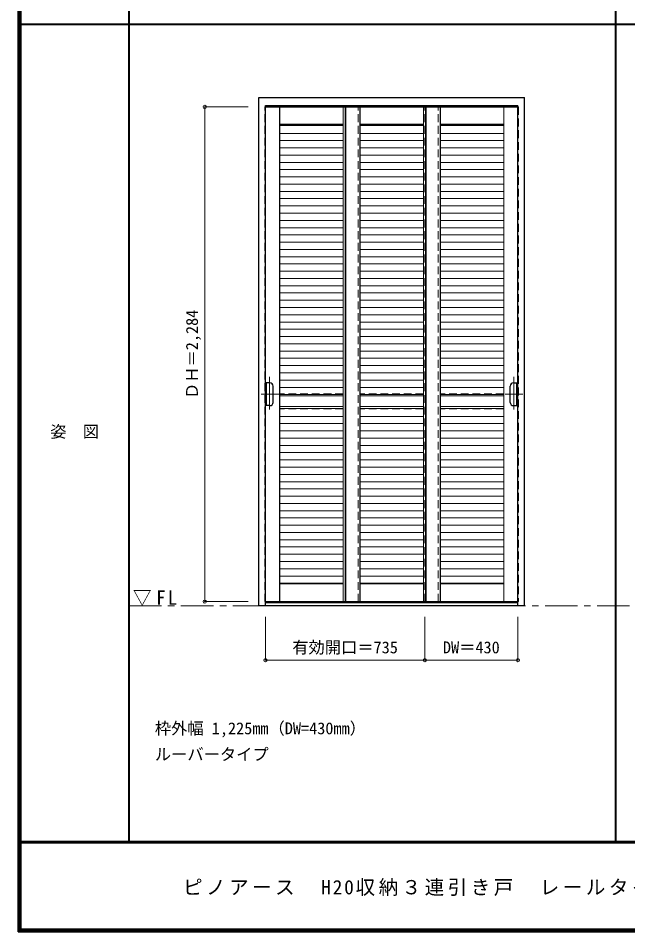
# Model space of a CAD drawing. Units: millimetres, scale not verified. Extents: x -6000 to 5700, y -4307 to 4260.
# Drawn here: x -6000 to -3189, y -4205 to 12 of the extents above; entities that cross this region are included whole.
import ezdxf
from ezdxf.enums import TextEntityAlignment as Align

# ---------------------------------------------------------------- set-up
doc = ezdxf.new("R2010")
doc.units = ezdxf.units.MM
doc.header["$LTSCALE"] = 30
doc.header["$PDMODE"] = 32
doc.header["$PDSIZE"] = 15
doc.linetypes.add('CHAIN1', pattern=[8, 5, -1, 1, -1])
doc.linetypes.add('DASHED1', pattern=[1.8, 1.2, -0.6])
for name, color, linetype, lineweight in [('0-1_通り芯', 4, 'CHAIN1', 9), ('0-2_扉', 4, 'DASHED1', 9), ('0-3_仕上げ', 7, 'Continuous', 18), ('0-4_枠', 3, 'Continuous', 25), ('0-6_引手', 3, 'Continuous', 25), ('0-B_寸法', 7, 'Continuous', 9), ('F-1_枠', 6, 'Continuous', 40), ('F-A_文字', 7, 'Continuous', 18)]:
    doc.layers.add(name, color=color, linetype=linetype, lineweight=lineweight)
doc.layers.add('0-A_文字', color=7, linetype='Continuous')
doc.styles.add('ＭＳ ゴシック', font='')
doc.styles.get('ＭＳ ゴシック').set_extended_font_data('MS Gothic')

msp = doc.modelspace()

# ---------------------------------------------------------------- linework, layer by layer
at = {"layer": '0-1_通り芯'}
for p, q in [((-4841.25, -1643.75), (-4841.25, -1803.75)), ((-3713.75, -1643.75), (-3713.75, -1803.75)), ((-4797.25, -1723.75), (-4879.25, -1723.75)), ((-3672.75, -1723.75), (-3754.75, -1723.75))]:
    msp.add_line(p, q, dxfattribs=at)
at = {"layer": '0-1_通り芯', "color": 7, "lineweight": 18}
msp.add_line((-5490, -2701.25), (2345, -2701.25), dxfattribs=at)
at = {"layer": '0-2_扉', "color": 3, "linetype": 'Continuous', "lineweight": 25}
for p, q in [((-4860, -397.25), (-3695, -397.25)), ((-4492.5, -397.25), (-4492.5, -2681.25)), ((-4122, -397.25), (-4122, -2681.25)), ((-4860, -2681.25), (-3695, -2681.25))]:
    msp.add_line(p, q, dxfattribs=at)
at = {"layer": '0-2_扉'}
for p, q in [((-4433, -2681.25), (-4433, -397.25)), ((-4125, -2681.25), (-4125, -397.25)), ((-4062.5, -2681.25), (-4062.5, -397.25)), ((-3695, -397.25), (-3692, -397.25)), ((-3692, -397.25), (-3692, -2681.25)), ((-4863, -2681.25), (-4860, -2681.25)), ((-3695, -2681.25), (-3692, -2681.25))]:
    msp.add_line(p, q, dxfattribs=at)
msp.add_lwpolyline([(-4863, -2681.25), (-4863, -397.25), (-4860, -397.25)], dxfattribs=at)
at = {"layer": '0-3_仕上げ', "linetype": 'DASHED1'}
for p, q in [((-4860, -397.25), (-4860, -2681.25)), ((-3695, -397.25), (-3695, -2681.25)), ((-4502, -1721.25), (-4794, -1721.25)), ((-4131.5, -1721.25), (-4423.5, -1721.25)), ((-3761, -1721.25), (-4053, -1721.25)), ((-4502, -1791.25), (-4794, -1791.25)), ((-4131.5, -1791.25), (-4423.5, -1791.25)), ((-3761, -1791.25), (-4053, -1791.25))]:
    msp.add_line(p, q, dxfattribs=at)
at = {"layer": '0-3_仕上げ'}
for p, q in [((-4795, -397.25), (-4795, -2681.25)), ((-4794, -2681.25), (-4794, -397.25)), ((-4502, -2681.25), (-4502, -397.25)), ((-4501, -397.25), (-4501, -2681.25)), ((-4489.5, -397.25), (-4489.5, -2681.25)), ((-4424.5, -397.25), (-4424.5, -2681.25)), ((-4423.5, -2681.25), (-4423.5, -397.25)), ((-4131.5, -2681.25), (-4131.5, -397.25)), ((-4130.5, -397.25), (-4130.5, -2681.25)), ((-4119, -397.25), (-4119, -2681.25)), ((-4054, -397.25), (-4054, -2681.25)), ((-4053, -2681.25), (-4053, -397.25)), ((-3761, -2681.25), (-3761, -397.25)), ((-3760, -397.25), (-3760, -2681.25)), ((-4794, -477.25), (-4502, -477.25)), ((-4794, -480.25), (-4502, -480.25)), ((-4502, -483.22), (-4794, -483.22)), ((-4423.5, -477.25), (-4131.5, -477.25)), ((-4423.5, -480.25), (-4131.5, -480.25)), ((-4131.5, -483.22), (-4423.5, -483.22)), ((-4053, -477.25), (-3761, -477.25)), ((-4053, -480.25), (-3761, -480.25)), ((-3761, -483.22), (-4053, -483.22)), ((-4794, -519.29), (-4502, -519.29)), ((-4423.5, -519.29), (-4131.5, -519.29)), ((-4053, -519.29), (-3761, -519.29)), ((-4794, -552.79), (-4502, -552.79)), ((-4794, -586.29), (-4502, -586.29)), ((-4423.5, -552.79), (-4131.5, -552.79)), ((-4423.5, -586.29), (-4131.5, -586.29)), ((-4053, -552.79), (-3761, -552.79)), ((-4053, -586.29), (-3761, -586.29)), ((-4794, -619.79), (-4502, -619.79)), ((-4423.5, -619.79), (-4131.5, -619.79)), ((-4053, -619.79), (-3761, -619.79)), ((-4794, -653.29), (-4502, -653.29)), ((-4423.5, -653.29), (-4131.5, -653.29)), ((-4053, -653.29), (-3761, -653.29)), ((-4794, -686.79), (-4502, -686.79)), ((-4423.5, -686.79), (-4131.5, -686.79)), ((-4053, -686.79), (-3761, -686.79)), ((-4794, -720.29), (-4502, -720.29)), ((-4794, -753.79), (-4502, -753.79)), ((-4423.5, -720.29), (-4131.5, -720.29)), ((-4423.5, -753.79), (-4131.5, -753.79)), ((-4053, -720.29), (-3761, -720.29)), ((-4053, -753.79), (-3761, -753.79)), ((-4794, -787.29), (-4502, -787.29)), ((-4423.5, -787.29), (-4131.5, -787.29)), ((-4053, -787.29), (-3761, -787.29)), ((-4794, -820.79), (-4502, -820.79)), ((-4423.5, -820.79), (-4131.5, -820.79)), ((-4053, -820.79), (-3761, -820.79)), ((-4794, -854.29), (-4502, -854.29)), ((-4423.5, -854.29), (-4131.5, -854.29)), ((-4053, -854.29), (-3761, -854.29)), ((-4794, -887.79), (-4502, -887.79)), ((-4794, -921.29), (-4502, -921.29)), ((-4423.5, -887.79), (-4131.5, -887.79)), ((-4423.5, -921.29), (-4131.5, -921.29)), ((-4053, -887.79), (-3761, -887.79)), ((-4053, -921.29), (-3761, -921.29)), ((-4794, -954.79), (-4502, -954.79)), ((-4423.5, -954.79), (-4131.5, -954.79)), ((-4053, -954.79), (-3761, -954.79)), ((-4794, -988.29), (-4502, -988.29)), ((-4423.5, -988.29), (-4131.5, -988.29)), ((-4053, -988.29), (-3761, -988.29)), ((-4794, -1021.79), (-4502, -1021.79)), ((-4423.5, -1021.79), (-4131.5, -1021.79)), ((-4053, -1021.79), (-3761, -1021.79)), ((-4794, -1055.29), (-4502, -1055.29)), ((-4794, -1088.79), (-4502, -1088.79)), ((-4423.5, -1055.29), (-4131.5, -1055.29)), ((-4423.5, -1088.79), (-4131.5, -1088.79)), ((-4053, -1055.29), (-3761, -1055.29)), ((-4053, -1088.79), (-3761, -1088.79)), ((-4794, -1122.29), (-4502, -1122.29)), ((-4423.5, -1122.29), (-4131.5, -1122.29)), ((-4053, -1122.29), (-3761, -1122.29)), ((-4794, -1155.79), (-4502, -1155.79)), ((-4423.5, -1155.79), (-4131.5, -1155.79)), ((-4053, -1155.79), (-3761, -1155.79)), ((-4794, -1189.29), (-4502, -1189.29)), ((-4794, -1222.79), (-4502, -1222.79)), ((-4423.5, -1189.29), (-4131.5, -1189.29)), ((-4423.5, -1222.79), (-4131.5, -1222.79)), ((-4053, -1189.29), (-3761, -1189.29)), ((-4053, -1222.79), (-3761, -1222.79)), ((-4794, -1256.29), (-4502, -1256.29)), ((-4423.5, -1256.29), (-4131.5, -1256.29)), ((-4053, -1256.29), (-3761, -1256.29)), ((-4794, -1289.79), (-4502, -1289.79)), ((-4423.5, -1289.79), (-4131.5, -1289.79)), ((-4053, -1289.79), (-3761, -1289.79)), ((-4794, -1323.29), (-4502, -1323.29)), ((-4423.5, -1323.29), (-4131.5, -1323.29)), ((-4053, -1323.29), (-3761, -1323.29)), ((-4794, -1356.79), (-4502, -1356.79)), ((-4794, -1390.29), (-4502, -1390.29)), ((-4423.5, -1356.79), (-4131.5, -1356.79)), ((-4423.5, -1390.29), (-4131.5, -1390.29)), ((-4053, -1356.79), (-3761, -1356.79)), ((-4053, -1390.29), (-3761, -1390.29)), ((-4794, -1423.79), (-4502, -1423.79)), ((-4423.5, -1423.79), (-4131.5, -1423.79)), ((-4053, -1423.79), (-3761, -1423.79)), ((-4794, -1457.29), (-4502, -1457.29)), ((-4423.5, -1457.29), (-4131.5, -1457.29)), ((-4053, -1457.29), (-3761, -1457.29)), ((-4794, -1490.79), (-4502, -1490.79)), ((-4423.5, -1490.79), (-4131.5, -1490.79)), ((-4053, -1490.79), (-3761, -1490.79)), ((-4794, -1524.29), (-4502, -1524.29)), ((-4794, -1557.79), (-4502, -1557.79)), ((-4423.5, -1524.29), (-4131.5, -1524.29)), ((-4423.5, -1557.79), (-4131.5, -1557.79)), ((-4053, -1524.29), (-3761, -1524.29)), ((-4053, -1557.79), (-3761, -1557.79)), ((-4794, -1591.29), (-4502, -1591.29)), ((-4423.5, -1591.29), (-4131.5, -1591.29)), ((-4053, -1591.29), (-3761, -1591.29)), ((-4794, -1624.79), (-4502, -1624.79)), ((-4423.5, -1624.79), (-4131.5, -1624.79)), ((-4053, -1624.79), (-3761, -1624.79)), ((-4794, -1658.29), (-4502, -1658.29)), ((-4423.5, -1658.29), (-4131.5, -1658.29)), ((-4053, -1658.29), (-3761, -1658.29)), ((-4794, -1691.79), (-4502, -1691.79)), ((-4794, -1725.29), (-4502, -1725.29)), ((-4423.5, -1691.79), (-4131.5, -1691.79)), ((-4423.5, -1725.29), (-4131.5, -1725.29)), ((-4053, -1691.79), (-3761, -1691.79)), ((-4053, -1725.29), (-3761, -1725.29)), ((-4794, -1731.25), (-4502, -1731.25)), ((-4423.5, -1731.25), (-4131.5, -1731.25)), ((-4053, -1731.25), (-3761, -1731.25)), ((-4794, -1780.66), (-4502, -1780.66)), ((-4794, -1789.72), (-4502, -1789.72)), ((-4423.5, -1780.66), (-4131.5, -1780.66)), ((-4423.5, -1789.72), (-4131.5, -1789.72)), ((-4053, -1780.66), (-3761, -1780.66)), ((-4053, -1789.72), (-3761, -1789.72)), ((-4794, -1825.79), (-4502, -1825.79)), ((-4423.5, -1825.79), (-4131.5, -1825.79)), ((-4053, -1825.79), (-3761, -1825.79)), ((-4794, -1859.29), (-4502, -1859.29)), ((-4794, -1892.79), (-4502, -1892.79)), ((-4423.5, -1859.29), (-4131.5, -1859.29)), ((-4423.5, -1892.79), (-4131.5, -1892.79)), ((-4053, -1859.29), (-3761, -1859.29)), ((-4053, -1892.79), (-3761, -1892.79)), ((-4794, -1926.29), (-4502, -1926.29)), ((-4423.5, -1926.29), (-4131.5, -1926.29)), ((-4053, -1926.29), (-3761, -1926.29)), ((-4794, -1959.79), (-4502, -1959.79)), ((-4423.5, -1959.79), (-4131.5, -1959.79)), ((-4053, -1959.79), (-3761, -1959.79)), ((-4794, -1993.29), (-4502, -1993.29)), ((-4423.5, -1993.29), (-4131.5, -1993.29)), ((-4053, -1993.29), (-3761, -1993.29)), ((-4794, -2026.79), (-4502, -2026.79)), ((-4794, -2060.29), (-4502, -2060.29)), ((-4423.5, -2026.79), (-4131.5, -2026.79)), ((-4423.5, -2060.29), (-4131.5, -2060.29)), ((-4053, -2026.79), (-3761, -2026.79)), ((-4053, -2060.29), (-3761, -2060.29)), ((-4794, -2093.79), (-4502, -2093.79)), ((-4423.5, -2093.79), (-4131.5, -2093.79)), ((-4053, -2093.79), (-3761, -2093.79)), ((-4794, -2127.29), (-4502, -2127.29)), ((-4423.5, -2127.29), (-4131.5, -2127.29)), ((-4053, -2127.29), (-3761, -2127.29)), ((-4794, -2160.79), (-4502, -2160.79)), ((-4423.5, -2160.79), (-4131.5, -2160.79)), ((-4053, -2160.79), (-3761, -2160.79)), ((-4794, -2194.29), (-4502, -2194.29)), ((-4794, -2227.79), (-4502, -2227.79)), ((-4423.5, -2194.29), (-4131.5, -2194.29)), ((-4423.5, -2227.79), (-4131.5, -2227.79)), ((-4053, -2194.29), (-3761, -2194.29)), ((-4053, -2227.79), (-3761, -2227.79)), ((-4794, -2261.29), (-4502, -2261.29)), ((-4423.5, -2261.29), (-4131.5, -2261.29)), ((-4053, -2261.29), (-3761, -2261.29)), ((-4794, -2294.79), (-4502, -2294.79)), ((-4423.5, -2294.79), (-4131.5, -2294.79)), ((-4053, -2294.79), (-3761, -2294.79)), ((-4794, -2328.29), (-4502, -2328.29)), ((-4423.5, -2328.29), (-4131.5, -2328.29)), ((-4053, -2328.29), (-3761, -2328.29)), ((-4794, -2361.79), (-4502, -2361.79)), ((-4794, -2395.29), (-4502, -2395.29)), ((-4423.5, -2361.79), (-4131.5, -2361.79)), ((-4423.5, -2395.29), (-4131.5, -2395.29)), ((-4053, -2361.79), (-3761, -2361.79)), ((-4053, -2395.29), (-3761, -2395.29)), ((-4794, -2428.79), (-4502, -2428.79)), ((-4423.5, -2428.79), (-4131.5, -2428.79)), ((-4053, -2428.79), (-3761, -2428.79)), ((-4794, -2462.29), (-4502, -2462.29)), ((-4423.5, -2462.29), (-4131.5, -2462.29)), ((-4053, -2462.29), (-3761, -2462.29)), ((-4794, -2495.79), (-4502, -2495.79)), ((-4794, -2529.29), (-4502, -2529.29)), ((-4423.5, -2495.79), (-4131.5, -2495.79)), ((-4423.5, -2529.29), (-4131.5, -2529.29)), ((-4053, -2495.79), (-3761, -2495.79)), ((-4053, -2529.29), (-3761, -2529.29)), ((-4794, -2562.79), (-4502, -2562.79)), ((-4423.5, -2562.79), (-4131.5, -2562.79)), ((-4053, -2562.79), (-3761, -2562.79)), ((-4794, -2596.29), (-4502, -2596.29)), ((-4502, -2598.25), (-4794, -2598.25)), ((-4423.5, -2596.29), (-4131.5, -2596.29)), ((-4131.5, -2598.25), (-4423.5, -2598.25)), ((-4053, -2596.29), (-3761, -2596.29)), ((-3761, -2598.25), (-4053, -2598.25))]:
    msp.add_line(p, q, dxfattribs=at)
at = {"layer": '0-4_枠'}
for p, q in [((-4890, -2701.25), (-4890, -354.25)), ((-4890, -354.25), (-3665, -354.25)), ((-3665, -2701.25), (-3665, -354.25)), ((-4860, -2701.25), (-4860, -390.25)), ((-4860, -390.25), (-3695, -390.25)), ((-3695, -2701.25), (-3695, -390.25)), ((-3695, -2686.25), (-4860, -2686.25)), ((-3665, -2701.25), (-4890, -2701.25))]:
    msp.add_line(p, q, dxfattribs=at)
at = {"layer": '0-6_引手', "color": 4, "linetype": 'DASHED1', "lineweight": 9}
for p, q in [((-4860, -1671.25), (-4863, -1671.25)), ((-3695, -1671.25), (-3692, -1671.25)), ((-4860, -1776.25), (-4863, -1776.25)), ((-3695, -1776.25), (-3692, -1776.25))]:
    msp.add_line(p, q, dxfattribs=at)
at = {"layer": '0-6_引手'}
for p, q in [((-4839.5, -1671.25), (-4860, -1671.25)), ((-4855, -1776.25), (-4855, -1671.25)), ((-4824.5, -1761.25), (-4824.5, -1686.25)), ((-3730.5, -1761.25), (-3730.5, -1686.25)), ((-3715.5, -1671.25), (-3695, -1671.25)), ((-3700, -1776.25), (-3700, -1671.25)), ((-4839.5, -1776.25), (-4860, -1776.25)), ((-3715.5, -1776.25), (-3695, -1776.25))]:
    msp.add_line(p, q, dxfattribs=at)
for centre, start, end in [((-4839.5, -1686.25), 0, 90), ((-3715.5, -1686.25), 90, 180), ((-4839.5, -1761.25), 270, 0), ((-3715.5, -1761.25), 180, 270)]:
    msp.add_arc(centre, 15, start, end, dxfattribs=at)
at = {"layer": '0-B_寸法', "color": 4}
for p, q in [((-5140, -397.25), (-5140, -2681.25)), ((-5140, -397.25), (-4940, -397.25)), ((-5140, -2681.25), (-4940, -2681.25)), ((-4860, -2951.25), (-4860, -2751.25)), ((-4125, -2951.25), (-4125, -2751.25)), ((-3695, -2951.25), (-3695, -2751.25)), ((-4860, -2951.25), (-3695, -2951.25))]:
    msp.add_line(p, q, dxfattribs=at)
at = {"layer": '0-B_寸法'}
for p in [(-5140, -397.25), (-5140, -2681.25), (-4860, -2951.25), (-4125, -2951.25), (-3695, -2951.25)]:
    msp.add_point(p, dxfattribs=at)
at = {"layer": 'F-1_枠'}
for p, q in [((-6000, 4175), (-6000, -4205)), ((-5995, 4175), (-5995, -4205)), ((-5990, 4175), (-5990, -4205)), ((-5490, 4175), (-5490, -3790)), ((-3245, 4175), (-3245, -3790)), ((-6000, -15.5), (5700, -15.5)), ((5700, -3790), (-6000, -3790)), ((5700, -3795), (-6000, -3795)), ((5700, -4195), (-6000, -4195)), ((5700, -4200), (-6000, -4200)), ((5700, -4205), (-6000, -4205))]:
    msp.add_line(p, q, dxfattribs=at)

# ---------------------------------------------------------------- texts
at = {"layer": '0-A_文字', "style": 'ＭＳ ゴシック'}
for s, p in [('枠外幅 1,225mm（DW=430mm）', (-5370, -3310)), ('ルーバータイプ', (-5370, -3430))]:
    msp.add_text(s, height=54.99, dxfattribs=at).set_placement(p, align=Align.BOTTOM_LEFT)
at = {"layer": '0-A_文字', "insert": (-5471.25, -2701.25), "char_height": 65.98, "attachment_point": 7, "style": 'ＭＳ ゴシック'}
msp.add_mtext('\\T1.26;\\W0.95;▽FL', dxfattribs=at)
at = {"layer": '0-B_寸法', "style": 'ＭＳ ゴシック'}
msp.add_text('ＤＨ＝2,284', height=54.99, rotation=90, dxfattribs=at).set_placement((-5155, -1745.5), align=Align.BOTTOM_LEFT)
for s, p in [('有効開口＝735', (-4736.25, -2936.25)), ('DW＝430', (-4041.25, -2936.25))]:
    msp.add_text(s, height=54.99, dxfattribs=at).set_placement(p, align=Align.BOTTOM_LEFT)
at = {"layer": 'F-A_文字', "style": 'ＭＳ ゴシック'}
msp.add_text('姿\u3000図', height=54.99, dxfattribs=at).set_placement((-5852.5, -1940.25), align=Align.BOTTOM_LEFT)
at = {"layer": 'F-A_文字', "insert": (-5240, -4040), "char_height": 65.98, "attachment_point": 7, "style": 'ＭＳ ゴシック'}
msp.add_mtext('\\T1.18;ピノアース\u3000H20収納３連引き戸\u3000レールタイプ\u3000Ｎ－ＬＸ', dxfattribs=at)

doc.saveas('drawing.dxf')
